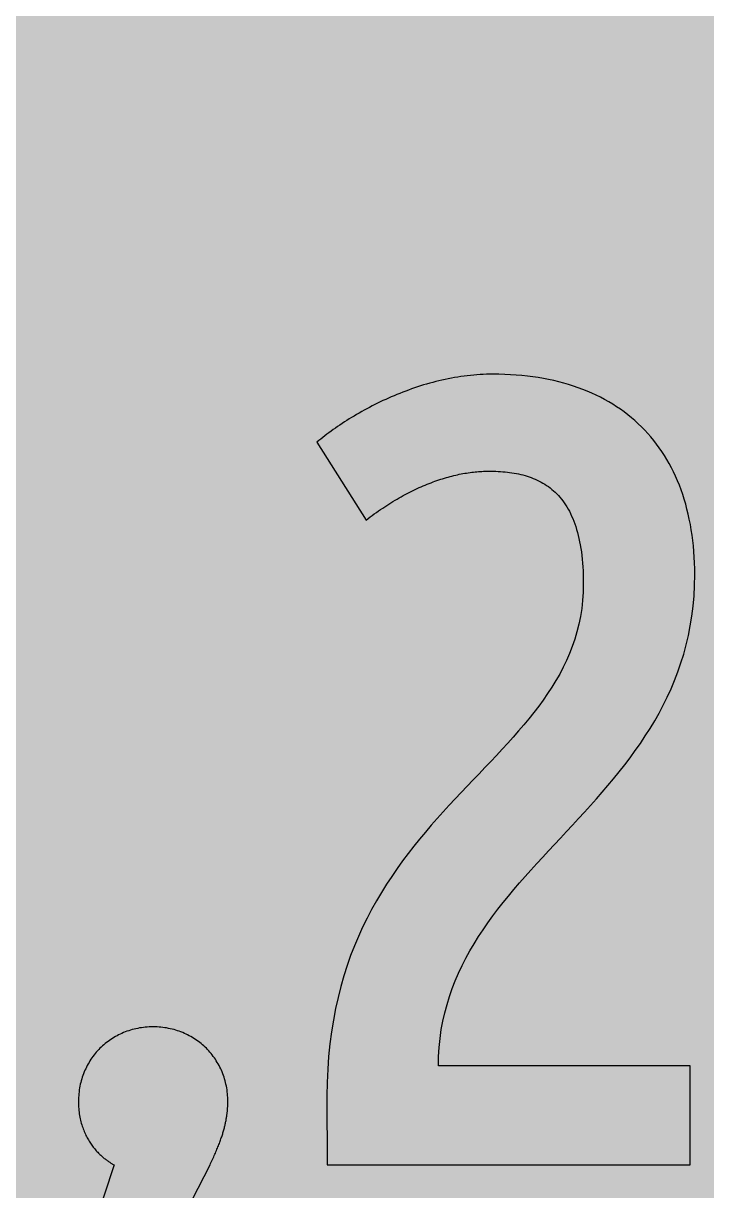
# Model space of a CAD drawing. Header units: millimetres. Extents: x 0 to 183, y 0 to 141.
# Drawn here: x 102.89 to 128.84, y 23.07 to 67.43 of the extents above; entities that cross this region are included whole.
import ezdxf

# ---------------------------------------------------------------- set-up
doc = ezdxf.new("R2010")
doc.units = ezdxf.units.MM

msp = doc.modelspace()

# ---------------------------------------------------------------- hatches: boundary and pattern name
for color, points in [(254, [(14.1633, 0.0536), (13.9878, 0.0533), (13.8125, 0.0559), (13.6373, 0.061), (13.462, 0.0686), (13.2893, 0.0787), (13.114, 0.0914), (12.9413, 0.1041), (12.7686, 0.1219), (12.5959, 0.1397), (12.4231, 0.16), (12.2504, 0.1829), (12.0777, 0.2057), (11.9075, 0.2337), (11.7373, 0.2616), (11.5672, 0.2921), (11.397, 0.3251), (11.2268, 0.3607), (11.0592, 0.3988), (10.8915, 0.4369), (10.7239, 0.4775), (10.5562, 0.5207), (10.3886, 0.5664), (10.2235, 0.6121), (10.0584, 0.6629), (9.8933, 0.7137), (9.7307, 0.7671), (9.5682, 0.8204), (9.4056, 0.8788), (9.2431, 0.9373), (9.083, 0.9982), (8.923, 1.0617), (8.763, 1.1252), (8.6055, 1.1938), (8.4455, 1.2624), (8.2906, 1.331), (8.1331, 1.4046), (7.9781, 1.4783), (7.8232, 1.5545), (7.6708, 1.6332), (7.5184, 1.7145), (7.366, 1.7958), (7.2161, 1.8796), (7.0663, 1.966), (6.919, 2.0523), (6.7716, 2.1438), (6.6243, 2.2352), (6.4795, 2.3266), (6.3348, 2.4232), (6.19, 2.5197), (6.0477, 2.6187), (5.908, 2.7178), (5.7683, 2.8194), (5.6286, 2.9235), (5.4915, 3.0302), (5.3543, 3.1369), (5.2197, 3.2461), (5.0851, 3.3579), (4.953, 3.4722), (4.8209, 3.5865), (4.6914, 3.7033), (4.5644, 3.8202), (4.4348, 3.9395), (4.3104, 4.0615), (4.1859, 4.1859), (4.0615, 4.3104), (3.9395, 4.4348), (3.8202, 4.5618), (3.7033, 4.6914), (3.5865, 4.8209), (3.4722, 4.953), (3.3579, 5.0851), (3.2487, 5.2197), (3.1369, 5.3543), (3.0302, 5.4915), (2.9235, 5.6286), (2.8194, 5.7683), (2.7178, 5.908), (2.6187, 6.0477), (2.5197, 6.19), (2.4232, 6.3348), (2.3266, 6.477), (2.2352, 6.6243), (2.1438, 6.7691), (2.0523, 6.919), (1.966, 7.0663), (1.8796, 7.2161), (1.7958, 7.366), (1.7145, 7.5184), (1.6332, 7.6708), (1.5545, 7.8232), (1.4783, 7.9781), (1.4046, 8.1331), (1.331, 8.2906), (1.2598, 8.4455), (1.1913, 8.603), (1.1252, 8.763), (1.0592, 8.923), (0.9982, 9.083), (0.9373, 9.2431), (0.8763, 9.4056), (0.8204, 9.5682), (0.7645, 9.7307), (0.7112, 9.8933), (0.6604, 10.0584), (0.6121, 10.2235), (0.5639, 10.3911), (0.5207, 10.5562), (0.4775, 10.7239), (0.4343, 10.8915), (0.3962, 11.0592), (0.3607, 11.2268), (0.3251, 11.397), (0.2921, 11.5672), (0.2616, 11.7373), (0.2311, 11.9075), (0.2057, 12.0802), (0.1803, 12.2504), (0.1575, 12.4231), (0.1372, 12.5959), (0.1194, 12.7686), (0.1041, 12.9413), (0.0889, 13.1166), (0.0787, 13.2893), (0.0686, 13.4645), (0.061, 13.6373), (0.0559, 13.8125), (0.0508, 13.9878), (0.0508, 14.163), (0.0522, 127.0536), (0.0508, 127.2286), (0.0559, 127.4039), (0.061, 127.5766), (0.0686, 127.7518), (0.0787, 127.9271), (0.0889, 128.0998), (0.1041, 128.2725), (0.1194, 128.4478), (0.1372, 128.6205), (0.1575, 128.7907), (0.1803, 128.9634), (0.2057, 129.1361), (0.2311, 129.3063), (0.2616, 129.4765), (0.2921, 129.6467), (0.3251, 129.8169), (0.3607, 129.987), (0.3962, 130.1547), (0.4343, 130.3249), (0.4775, 130.49), (0.5207, 130.6576), (0.5639, 130.8252), (0.6121, 130.9903), (0.6604, 131.1554), (0.7112, 131.3205), (0.7645, 131.4831), (0.8204, 131.6482), (0.8763, 131.8082), (0.9373, 131.9708), (0.9982, 132.1308), (1.0592, 132.2934), (1.1252, 132.4508), (1.1913, 132.6109), (1.2598, 132.7683), (1.331, 132.9258), (1.4046, 133.0808), (1.4783, 133.2357), (1.5545, 133.3906), (1.6332, 133.543), (1.7145, 133.6954), (1.7958, 133.8478), (1.8796, 133.9977), (1.966, 134.1476), (2.0523, 134.2974), (2.1438, 134.4447), (2.2352, 134.5895), (2.3266, 134.7368), (2.4232, 134.8791), (2.5197, 135.0239), (2.6187, 135.1661), (2.7178, 135.3058), (2.8194, 135.4455), (2.9235, 135.5852), (3.0302, 135.7224), (3.1369, 135.8595), (3.2487, 135.9941), (3.3579, 136.1288), (3.4722, 136.2608), (3.5865, 136.3929), (3.7033, 136.5225), (3.8202, 136.652), (3.9395, 136.779), (4.0615, 136.9035), (4.1859, 137.0305), (4.3104, 137.1524), (4.4348, 137.2743), (4.5644, 137.3937), (4.6914, 137.5131), (4.8209, 137.6274), (4.953, 137.7442), (5.0851, 137.856), (5.2197, 137.9677), (5.3543, 138.0769), (5.4915, 138.1836), (5.6286, 138.2903), (5.7683, 138.3944), (5.908, 138.496), (6.0477, 138.5976), (6.19, 138.6942), (6.3348, 138.7932), (6.4795, 138.8872), (6.6243, 138.9812), (6.7716, 139.0726), (6.919, 139.1615), (7.0663, 139.2479), (7.2161, 139.3342), (7.366, 139.4181), (7.5184, 139.5019), (7.6708, 139.5806), (7.8232, 139.6594), (7.9781, 139.7356), (8.1331, 139.8092), (8.2906, 139.8829), (8.4455, 139.954), (8.6055, 140.0226), (8.763, 140.0886), (8.923, 140.1547), (9.083, 140.2182), (9.2431, 140.2791), (9.4056, 140.3375), (9.5682, 140.3934), (9.7307, 140.4493), (9.8933, 140.5026), (10.0584, 140.5534), (10.2235, 140.6017), (10.3886, 140.65), (10.5562, 140.6957), (10.7239, 140.7389), (10.8915, 140.7795), (11.0592, 140.8176), (11.2268, 140.8557), (11.397, 140.8887), (11.5672, 140.9217), (11.7373, 140.9522), (11.9075, 140.9827), (12.0777, 141.0081), (12.2504, 141.0335), (12.4231, 141.0564), (12.5959, 141.0767), (12.7686, 141.0945), (12.9413, 141.1097), (13.114, 141.1249), (13.2893, 141.1376), (13.462, 141.1453), (13.6373, 141.1529), (13.8125, 141.158), (13.9878, 141.163), (14.163, 141.163), (169.3855, 141.1647), (169.5602, 141.163), (169.7355, 141.158), (169.9108, 141.1529), (170.0835, 141.1453), (170.2587, 141.1376), (170.4315, 141.1249), (170.6067, 141.1097), (170.7794, 141.0945), (170.9522, 141.0767), (171.1249, 141.0564), (171.2976, 141.0335), (171.4678, 141.0081), (171.6405, 140.9827), (171.8107, 140.9522), (171.9809, 140.9217), (172.151, 140.8887), (172.3187, 140.8557), (172.4889, 140.8176), (172.6565, 140.7795), (172.8241, 140.7389), (172.9918, 140.6957), (173.1569, 140.65), (173.3245, 140.6017), (173.4896, 140.5534), (173.6522, 140.5026), (173.8173, 140.4493), (173.9798, 140.3934), (174.1424, 140.3375), (174.305, 140.2791), (174.465, 140.2182), (174.625, 140.1547), (174.785, 140.0886), (174.9425, 140.0226), (175.1025, 139.954), (175.2575, 139.8829), (175.4149, 139.8092), (175.5699, 139.7356), (175.7248, 139.6594), (175.8772, 139.5806), (176.0296, 139.5019), (176.182, 139.4181), (176.3319, 139.3342), (176.4817, 139.2479), (176.6291, 139.1615), (176.7764, 139.0726), (176.9237, 138.9812), (177.0685, 138.8872), (177.2133, 138.7932), (177.358, 138.6942), (177.5003, 138.5976), (177.64, 138.496), (177.7797, 138.3944), (177.9194, 138.2903), (178.0565, 138.1836), (178.1937, 138.0769), (178.3283, 137.9677), (178.4629, 137.856), (178.595, 137.7442), (178.7271, 137.6274), (178.8566, 137.5131), (178.9836, 137.3937), (179.1132, 137.2743), (179.2376, 137.1524), (179.3621, 137.0305), (179.4866, 136.9035), (179.6085, 136.779), (179.7279, 136.652), (179.8447, 136.5225), (179.9615, 136.3929), (180.0758, 136.2608), (180.1901, 136.1288), (180.2994, 135.9941), (180.4111, 135.8595), (180.5178, 135.7224), (180.6245, 135.5852), (180.7261, 135.4455), (180.8302, 135.3058), (180.9293, 135.1661), (181.0283, 135.0239), (181.1249, 134.8791), (181.2214, 134.7368), (181.3128, 134.5895), (181.4043, 134.4447), (181.4957, 134.2974), (181.5821, 134.1476), (181.6684, 133.9977), (181.7522, 133.8478), (181.8335, 133.6954), (181.9148, 133.543), (181.991, 133.3906), (182.0697, 133.2357), (182.1434, 133.0808), (182.2145, 132.9258), (182.2856, 132.7683), (182.3542, 132.6109), (182.4228, 132.4508), (182.4863, 132.2934), (182.5498, 132.1308), (182.6108, 131.9708), (182.6692, 131.8082), (182.7276, 131.6482), (182.7809, 131.4831), (182.8343, 131.3205), (182.8851, 131.1554), (182.9359, 130.9903), (182.9816, 130.8252), (183.0273, 130.6576), (183.0705, 130.49), (183.1111, 130.3249), (183.1492, 130.1547), (183.1873, 129.987), (183.2229, 129.8169), (183.2559, 129.6467), (183.2864, 129.4765), (183.3143, 129.3063), (183.3397, 129.1361), (183.3651, 128.9634), (183.388, 128.7907), (183.4083, 128.6205), (183.4261, 128.4478), (183.4413, 128.2725), (183.4566, 128.0998), (183.4693, 127.9271), (183.4769, 127.7518), (183.4845, 127.5766), (183.4921, 127.4039), (183.4947, 127.2286), (183.4947, 127.0533), (183.4967, 14.1647), (183.4947, 13.9878), (183.4921, 13.8125), (183.4845, 13.6373), (183.4769, 13.4645), (183.4693, 13.2893), (183.4566, 13.1166), (183.4413, 12.9413), (183.4261, 12.7686), (183.4083, 12.5959), (183.388, 12.4231), (183.3651, 12.2504), (183.3397, 12.0802), (183.3143, 11.9075), (183.2864, 11.7373), (183.2559, 11.5672), (183.2229, 11.397), (183.1873, 11.2268), (183.1492, 11.0592), (183.1111, 10.8915), (183.0705, 10.7239), (183.0273, 10.5562), (182.9816, 10.3911), (182.9359, 10.2235), (182.8851, 10.0584), (182.8343, 9.8933), (182.7809, 9.7307), (182.7276, 9.5682), (182.6692, 9.4056), (182.6108, 9.2431), (182.5498, 9.083), (182.4863, 8.923), (182.4228, 8.763), (182.3542, 8.603), (182.2856, 8.4455), (182.2145, 8.2906), (182.1434, 8.1331), (182.0697, 7.9781), (181.991, 7.8232), (181.9148, 7.6708), (181.8335, 7.5184), (181.7522, 7.366), (181.6684, 7.2161), (181.5821, 7.0663), (181.4957, 6.919), (181.4043, 6.7691), (181.3128, 6.6243), (181.2214, 6.477), (181.1249, 6.3348), (181.0283, 6.19), (180.9293, 6.0477), (180.8302, 5.908), (180.7261, 5.7683), (180.6245, 5.6286), (180.5178, 5.4915), (180.4111, 5.3543), (180.2994, 5.2197), (180.1901, 5.0851), (180.0758, 4.953), (179.9615, 4.8209), (179.8447, 4.6914), (179.7279, 4.5618), (179.6085, 4.4348), (179.4866, 4.3104), (179.3621, 4.1859), (179.2376, 4.0615), (179.1132, 3.9395), (178.9836, 3.8202), (178.8566, 3.7033), (178.7271, 3.5865), (178.595, 3.4722), (178.4629, 3.3579), (178.3283, 3.2461), (178.1937, 3.1369), (178.0565, 3.0302), (177.9194, 2.9235), (177.7797, 2.8194), (177.64, 2.7178), (177.5003, 2.6187), (177.358, 2.5197), (177.2133, 2.4232), (177.0685, 2.3266), (176.9237, 2.2352), (176.7764, 2.1438), (176.6291, 2.0523), (176.4817, 1.966), (176.3319, 1.8796), (176.182, 1.7958), (176.0296, 1.7145), (175.8772, 1.6332), (175.7248, 1.5545), (175.5699, 1.4783), (175.4149, 1.4046), (175.2575, 1.331), (175.1025, 1.2624), (174.9425, 1.1938), (174.785, 1.1252), (174.625, 1.0617), (174.465, 0.9982), (174.305, 0.9373), (174.1424, 0.8788), (173.9798, 0.8204), (173.8173, 0.7671), (173.6522, 0.7137), (173.4896, 0.6629), (173.3245, 0.6121), (173.1569, 0.5664), (172.9918, 0.5207), (172.8241, 0.4775), (172.6565, 0.4369), (172.4889, 0.3988), (172.3187, 0.3607), (172.151, 0.3251), (171.9809, 0.2921), (171.8107, 0.2616), (171.6405, 0.2337), (171.4678, 0.2057), (171.2976, 0.1829), (171.1249, 0.16), (170.9522, 0.1397), (170.7794, 0.1219), (170.6067, 0.1041), (170.4315, 0.0914), (170.2587, 0.0787), (170.0835, 0.0686), (169.9108, 0.061), (169.7355, 0.0559), (169.5602, 0.0533), (169.385, 0.0533)]), (59, [(120.5618, 50.4151), (120.6525, 50.4139), (120.7414, 50.4114), (120.8329, 50.4088), (120.9218, 50.4038), (121.0107, 50.3987), (121.0996, 50.3936), (121.1859, 50.386), (121.2748, 50.3758), (121.3612, 50.3657), (121.4476, 50.353), (121.5314, 50.3403), (121.6152, 50.325), (121.699, 50.3072), (121.7828, 50.2895), (121.8641, 50.2691), (121.9454, 50.2463), (122.0241, 50.2209), (122.1029, 50.1955), (122.1816, 50.1675), (122.2578, 50.1396), (122.334, 50.1066), (122.4077, 50.0736), (122.4813, 50.038), (122.555, 49.9999), (122.6261, 49.9593), (122.6972, 49.9161), (122.7658, 49.8704), (122.8319, 49.8246), (122.8979, 49.7738), (122.9639, 49.7205), (123.0274, 49.6672), (123.0909, 49.6087), (123.1494, 49.5503), (123.2103, 49.4868), (123.2687, 49.4233), (123.3246, 49.3547), (123.378, 49.2836), (123.4313, 49.21), (123.4846, 49.1338), (123.5329, 49.055), (123.5812, 48.9712), (123.6294, 48.8874), (123.6726, 48.7985), (123.7158, 48.707), (123.7564, 48.6105), (123.7971, 48.514), (123.8352, 48.4124), (123.8707, 48.3083), (123.9037, 48.199), (123.9368, 48.0873), (123.9647, 47.973), (123.9926, 47.8536), (124.018, 47.7317), (124.0434, 47.6072), (124.0638, 47.4777), (124.0841, 47.3431), (124.1019, 47.2059), (124.1171, 47.0662), (124.1298, 46.9214), (124.14, 46.7741), (124.1476, 46.6217), (124.1527, 46.4642), (124.1577, 46.3042), (124.1577, 46.1391), (124.1527, 45.8165), (124.1298, 45.5016), (124.0968, 45.1917), (124.0485, 44.892), (123.9901, 44.5973), (123.919, 44.3103), (123.8352, 44.0284), (123.7412, 43.754), (123.6345, 43.4823), (123.5202, 43.2181), (123.3957, 42.959), (123.2611, 42.7025), (123.1163, 42.451), (122.9639, 42.2021), (122.8039, 41.9583), (122.6363, 41.7144), (122.4636, 41.4757), (122.2807, 41.2394), (122.0927, 41.0032), (121.8997, 40.7695), (121.7016, 40.5384), (121.4984, 40.3047), (121.2901, 40.0736), (121.0793, 39.8424), (120.8634, 39.6113), (120.6449, 39.3802), (120.4214, 39.149), (120.1979, 38.9128), (119.9744, 38.6791), (119.7458, 38.4404), (119.5197, 38.2016), (119.2911, 37.9578), (119.0625, 37.7114), (118.8339, 37.4625), (118.6078, 37.211), (118.3818, 36.9545), (118.1583, 36.6928), (117.9373, 36.4261), (117.7188, 36.1544), (117.5029, 35.8775), (117.2921, 35.5956), (117.0838, 35.306), (116.8806, 35.0114), (116.68, 34.7091), (116.4869, 34.3992), (116.299, 34.0817), (116.1186, 33.7566), (115.9434, 33.4239), (115.7757, 33.081), (115.6157, 32.7304), (115.4659, 32.3698), (115.3211, 31.9989), (115.1865, 31.6179), (115.062, 31.2268), (114.9452, 30.8254), (114.841, 30.4114), (114.747, 29.9872), (114.6632, 29.5504), (114.5921, 29.1033), (114.5311, 28.641), (114.4854, 28.1686), (114.4499, 27.6809), (114.4295, 27.1805), (114.4219, 26.6649), (114.4242, 24.0425), (128.2238, 24.0425), (128.2238, 27.8098), (118.6575, 27.8098), (118.6637, 28.1635), (118.684, 28.5115), (118.7196, 28.8519), (118.7653, 29.1846), (118.8263, 29.5097), (118.8974, 29.8298), (118.9812, 30.1422), (119.0752, 30.4495), (119.1793, 30.7518), (119.2962, 31.0464), (119.4206, 31.336), (119.5553, 31.623), (119.6975, 31.9024), (119.8499, 32.1793), (120.0099, 32.451), (120.1776, 32.7203), (120.3528, 32.9844), (120.5332, 33.2461), (120.7211, 33.5051), (120.9142, 33.7591), (121.1123, 34.0131), (121.3155, 34.2646), (121.5238, 34.5135), (121.7371, 34.7599), (121.953, 35.0063), (122.1715, 35.2527), (122.3924, 35.4965), (122.616, 35.7403), (122.842, 35.9842), (123.0681, 36.2255), (123.2967, 36.4693), (123.5253, 36.7132), (123.7513, 36.9595), (123.9799, 37.2059), (124.206, 37.4523), (124.4321, 37.7012), (124.6556, 37.9527), (124.8766, 38.2067), (125.095, 38.4632), (125.3109, 38.7223), (125.5243, 38.9839), (125.7325, 39.2481), (125.9357, 39.5173), (126.1339, 39.7891), (126.3269, 40.066), (126.5149, 40.3479), (126.6952, 40.6324), (126.8705, 40.9219), (127.0381, 41.2191), (127.1981, 41.5214), (127.3505, 41.8287), (127.4928, 42.1411), (127.6274, 42.4612), (127.7518, 42.7863), (127.8687, 43.1216), (127.9728, 43.4619), (128.0668, 43.8099), (128.1506, 44.1655), (128.2217, 44.5287), (128.2827, 44.8996), (128.3284, 45.2806), (128.364, 45.6692), (128.3843, 46.068), (128.3919, 46.4769), (128.3894, 46.7004), (128.3843, 46.924), (128.3741, 47.1424), (128.3589, 47.3583), (128.3411, 47.5691), (128.3183, 47.7799), (128.2903, 47.9857), (128.2598, 48.1889), (128.2268, 48.3895), (128.1862, 48.5877), (128.1455, 48.7807), (128.0973, 48.9712), (128.049, 49.1592), (127.9931, 49.3446), (127.9347, 49.5249), (127.8738, 49.7027), (127.8077, 49.878), (127.7366, 50.0507), (127.6629, 50.2183), (127.5867, 50.3834), (127.5055, 50.5435), (127.4216, 50.7035), (127.3327, 50.8584), (127.2413, 51.0083), (127.1448, 51.1581), (127.0432, 51.3004), (126.9416, 51.4426), (126.8349, 51.5798), (126.7231, 51.7144), (126.6088, 51.8465), (126.492, 51.9735), (126.3701, 52.0979), (126.2456, 52.2173), (126.1186, 52.3342), (125.9865, 52.4459), (125.8494, 52.5577), (125.7122, 52.6618), (125.57, 52.766), (125.4252, 52.8625), (125.2753, 52.959), (125.1229, 53.0504), (124.968, 53.1368), (124.808, 53.2206), (124.6454, 53.3019), (124.4803, 53.3781), (124.3101, 53.4518), (124.1374, 53.5203), (123.9622, 53.5864), (123.7844, 53.6473), (123.6015, 53.7032), (123.4161, 53.7591), (123.2281, 53.8074), (123.0376, 53.8531), (122.842, 53.8963), (122.6464, 53.9344), (122.4458, 53.9674), (122.24, 53.9979), (122.0343, 54.0233), (121.8235, 54.0461), (121.6101, 54.0639), (121.3942, 54.0791), (121.1758, 54.0893), (120.9548, 54.0944), (120.7287, 54.0969), (120.6068, 54.0969), (120.4849, 54.0944), (120.3604, 54.0893), (120.2385, 54.0817), (120.1166, 54.0741), (119.9947, 54.0639), (119.8728, 54.0512), (119.7508, 54.0385), (119.6289, 54.0233), (119.5095, 54.0055), (119.3876, 53.9877), (119.2682, 53.9674), (119.1489, 53.9471), (119.0295, 53.9242), (118.9101, 53.8988), (118.7907, 53.8734), (118.6739, 53.8455), (118.557, 53.815), (118.4377, 53.787), (118.3234, 53.754), (118.2065, 53.721), (118.0897, 53.688), (117.9754, 53.6524), (117.8611, 53.6143), (117.7493, 53.5762), (117.635, 53.5381), (117.5233, 53.4975), (117.4115, 53.4568), (117.2997, 53.4137), (117.1905, 53.3705), (117.0813, 53.3273), (116.9721, 53.2816), (116.8654, 53.2359), (116.7587, 53.1901), (116.652, 53.1419), (116.5479, 53.0936), (116.4412, 53.0428), (116.3396, 52.992), (116.2355, 52.9412), (116.1339, 52.8904), (116.0348, 52.8371), (115.9358, 52.7837), (115.8367, 52.7304), (115.7402, 52.6771), (115.6437, 52.6212), (115.5471, 52.5653), (115.4532, 52.5094), (115.3592, 52.4535), (115.2677, 52.3977), (115.1763, 52.3392), (115.0874, 52.2834), (114.9985, 52.2249), (114.9121, 52.1665), (114.8258, 52.1081), (114.742, 52.0497), (114.6581, 51.9913), (114.5769, 51.9303), (114.4956, 51.8719), (114.4168, 51.8135), (114.3381, 51.7525), (114.2619, 51.6941), (114.1882, 51.6331), (114.1146, 51.5747), (114.0409, 51.5137), (115.9055, 48.5521), (115.984, 48.6131), (116.0628, 48.6715), (116.1415, 48.7299), (116.2202, 48.7883), (116.299, 48.8442), (116.3803, 48.9001), (116.459, 48.9534), (116.5377, 49.0068), (116.6165, 49.0601), (116.6927, 49.1109), (116.7714, 49.1617), (116.8502, 49.21), (116.9289, 49.2582), (117.0076, 49.3065), (117.0838, 49.3522), (117.1626, 49.3954), (117.2388, 49.4386), (117.3175, 49.4817), (117.3937, 49.5249), (117.4699, 49.5656), (117.5461, 49.6037), (117.6223, 49.6443), (117.7011, 49.6799), (117.7747, 49.718), (117.8509, 49.7535), (117.9271, 49.7865), (118.0033, 49.8221), (118.077, 49.8551), (118.1532, 49.8856), (118.2268, 49.9161), (118.3005, 49.9466), (118.3767, 49.9745), (118.4504, 50.0024), (118.524, 50.0304), (118.5951, 50.0558), (118.6688, 50.0812), (118.7425, 50.104), (118.8136, 50.1269), (118.8847, 50.1498), (118.9584, 50.1701), (119.0295, 50.1904), (119.1006, 50.2107), (119.1692, 50.2285), (119.2403, 50.2463), (119.3114, 50.2641), (119.38, 50.2793), (119.4486, 50.2945), (119.5172, 50.3072), (119.5857, 50.3199), (119.6543, 50.3326), (119.7204, 50.3428), (119.7889, 50.3555), (119.855, 50.3631), (119.921, 50.3733), (119.9871, 50.3809), (120.0531, 50.3885), (120.1191, 50.3936), (120.1826, 50.3987), (120.2461, 50.4038), (120.3096, 50.4063), (120.3731, 50.4114), (120.4366, 50.4114), (120.4976, 50.4139), (120.5611, 50.4139)]), (59, [(104.9831, 26.4552), (104.9833, 26.383), (104.9858, 26.3144), (104.9884, 26.2458), (104.9934, 26.1772), (104.9985, 26.1112), (105.0061, 26.0477), (105.0138, 25.9842), (105.0239, 25.9207), (105.0341, 25.8597), (105.0468, 25.7988), (105.0595, 25.7404), (105.0747, 25.6845), (105.09, 25.6261), (105.1052, 25.5702), (105.123, 25.5168), (105.1408, 25.4635), (105.1585, 25.4102), (105.1789, 25.3594), (105.1992, 25.3111), (105.2195, 25.2603), (105.2424, 25.2146), (105.2627, 25.1663), (105.2855, 25.1206), (105.3109, 25.0774), (105.3338, 25.0317), (105.3592, 24.9911), (105.3846, 24.9479), (105.41, 24.9072), (105.4354, 24.8691), (105.4633, 24.8285), (105.4887, 24.7929), (105.5167, 24.7548), (105.5446, 24.7193), (105.5726, 24.6837), (105.6005, 24.6507), (105.6284, 24.6177), (105.6564, 24.5847), (105.6843, 24.5542), (105.7123, 24.5237), (105.7402, 24.4958), (105.7681, 24.4678), (105.7986, 24.4399), (105.8266, 24.4119), (105.8545, 24.3865), (105.8824, 24.3611), (105.9104, 24.3383), (105.9383, 24.3154), (105.9637, 24.2926), (105.9917, 24.2722), (106.0171, 24.2494), (106.045, 24.2316), (106.0704, 24.2113), (106.0958, 24.1935), (106.1212, 24.1757), (106.1441, 24.1579), (106.1695, 24.1427), (106.1923, 24.1275), (106.2152, 24.1122), (106.238, 24.0995), (106.2584, 24.0868), (106.2787, 24.0741), (106.299, 24.0614), (106.3193, 24.0513), (106.3371, 24.0411), (104.4332, 18.2848), (107.0158, 18.2848), (109.9785, 24.0425), (110.0023, 24.0944), (110.0277, 24.1478), (110.0506, 24.1986), (110.076, 24.2494), (110.0988, 24.3002), (110.1217, 24.351), (110.142, 24.3992), (110.1649, 24.4475), (110.1852, 24.4958), (110.2055, 24.544), (110.2258, 24.5897), (110.2436, 24.638), (110.2614, 24.6837), (110.2817, 24.7269), (110.297, 24.7726), (110.3147, 24.8158), (110.3325, 24.859), (110.3478, 24.9022), (110.363, 24.9453), (110.3782, 24.9885), (110.3935, 25.0292), (110.4062, 25.0698), (110.4214, 25.1104), (110.4341, 25.1511), (110.4468, 25.1892), (110.4595, 25.2273), (110.4697, 25.2679), (110.4824, 25.306), (110.4925, 25.3416), (110.5027, 25.3797), (110.5129, 25.4178), (110.523, 25.4533), (110.5306, 25.4889), (110.5408, 25.5245), (110.5484, 25.56), (110.556, 25.5956), (110.5637, 25.6286), (110.5713, 25.6642), (110.5789, 25.6972), (110.5865, 25.7302), (110.5916, 25.7632), (110.5967, 25.7962), (110.6043, 25.8293), (110.6094, 25.8623), (110.6145, 25.8928), (110.6195, 25.9258), (110.6221, 25.9563), (110.6272, 25.9867), (110.6297, 26.0172), (110.6348, 26.0477), (110.6373, 26.0782), (110.6399, 26.1087), (110.6424, 26.1391), (110.6449, 26.1671), (110.6475, 26.1976), (110.6475, 26.2255), (110.65, 26.256), (110.6526, 26.2839), (110.6526, 26.3119), (110.6526, 26.3423), (110.6551, 26.3703), (110.6551, 26.3982), (110.6551, 26.4262), (110.6551, 26.4541), (110.6551, 26.5278), (110.6526, 26.604), (110.6475, 26.6776), (110.6399, 26.7513), (110.6322, 26.8224), (110.6246, 26.8961), (110.6119, 26.9672), (110.5992, 27.0383), (110.584, 27.1069), (110.5687, 27.1755), (110.551, 27.244), (110.5306, 27.3126), (110.5103, 27.3787), (110.4875, 27.4447), (110.4646, 27.5107), (110.4392, 27.5768), (110.4113, 27.6403), (110.3833, 27.7012), (110.3528, 27.7647), (110.3224, 27.8232), (110.2893, 27.8841), (110.2538, 27.9425), (110.2182, 28.001), (110.1827, 28.0568), (110.1446, 28.1127), (110.1039, 28.1686), (110.0633, 28.2219), (110.0201, 28.2753), (109.9769, 28.3261), (109.9337, 28.3769), (109.888, 28.4277), (109.8398, 28.4759), (109.7915, 28.5217), (109.7432, 28.5674), (109.6924, 28.6131), (109.6391, 28.6563), (109.5883, 28.6969), (109.535, 28.7376), (109.4791, 28.7782), (109.4232, 28.8163), (109.3648, 28.8544), (109.3089, 28.89), (109.2479, 28.923), (109.1895, 28.956), (109.1286, 28.9865), (109.0676, 29.017), (109.0041, 29.0449), (108.9406, 29.0728), (108.8746, 29.0982), (108.8111, 29.1236), (108.745, 29.144), (108.6764, 29.1668), (108.6104, 29.1846), (108.5418, 29.2024), (108.4707, 29.2202), (108.4021, 29.2329), (108.331, 29.2481), (108.2599, 29.2583), (108.1888, 29.2684), (108.1151, 29.276), (108.0414, 29.2811), (107.9678, 29.2862), (107.8941, 29.2887), (107.8179, 29.2887), (107.7417, 29.2887), (107.6681, 29.2862), (107.5944, 29.2811), (107.5207, 29.276), (107.4471, 29.2684), (107.376, 29.2583), (107.3048, 29.2481), (107.2337, 29.2329), (107.1651, 29.2202), (107.094, 29.2024), (107.0254, 29.1846), (106.9594, 29.1668), (106.8908, 29.144), (106.8248, 29.1236), (106.7613, 29.0982), (106.6952, 29.0728), (106.6317, 29.0449), (106.5708, 29.017), (106.5073, 28.9865), (106.4463, 28.956), (106.3879, 28.923), (106.3295, 28.89), (106.2711, 28.8544), (106.2126, 28.8163), (106.1568, 28.7782), (106.1034, 28.7376), (106.0501, 28.6969), (105.9967, 28.6563), (105.9459, 28.6131), (105.8951, 28.5674), (105.8443, 28.5217), (105.7961, 28.4759), (105.7504, 28.4277), (105.7046, 28.3769), (105.6589, 28.3261), (105.6157, 28.2753), (105.5726, 28.2219), (105.5319, 28.1686), (105.4938, 28.1127), (105.4557, 28.0568), (105.4176, 28.001), (105.3821, 27.9425), (105.349, 27.8841), (105.316, 27.8232), (105.2855, 27.7647), (105.2551, 27.7012), (105.2271, 27.6403), (105.1992, 27.5768), (105.1738, 27.5107), (105.1484, 27.4447), (105.1255, 27.3787), (105.1052, 27.3126), (105.0874, 27.244), (105.0696, 27.1755), (105.0519, 27.1069), (105.0366, 27.0383), (105.0239, 26.9672), (105.0138, 26.8961), (105.0036, 26.8224), (104.996, 26.7513), (104.9909, 26.6776), (104.9858, 26.604), (104.9833, 26.5278), (104.9807, 26.4541)])]:
    msp.add_hatch(color=color).paths.add_polyline_path(points)

# ---------------------------------------------------------------- linework, layer by layer
at = {"color": 59}
for points in [[(120.5618, 50.4151), (120.6525, 50.4139), (120.7414, 50.4114), (120.8329, 50.4088), (120.9218, 50.4038), (121.0107, 50.3987), (121.0996, 50.3936), (121.1859, 50.386), (121.2748, 50.3758), (121.3612, 50.3657), (121.4476, 50.353), (121.5314, 50.3403), (121.6152, 50.325), (121.699, 50.3072), (121.7828, 50.2895), (121.8641, 50.2691), (121.9454, 50.2463), (122.0241, 50.2209), (122.1029, 50.1955), (122.1816, 50.1675), (122.2578, 50.1396), (122.334, 50.1066), (122.4077, 50.0736), (122.4813, 50.038), (122.555, 49.9999), (122.6261, 49.9593), (122.6972, 49.9161), (122.7658, 49.8704), (122.8319, 49.8246), (122.8979, 49.7738), (122.9639, 49.7205), (123.0274, 49.6672), (123.0909, 49.6087), (123.1494, 49.5503), (123.2103, 49.4868), (123.2687, 49.4233), (123.3246, 49.3547), (123.378, 49.2836), (123.4313, 49.21), (123.4846, 49.1338), (123.5329, 49.055), (123.5812, 48.9712), (123.6294, 48.8874), (123.6726, 48.7985), (123.7158, 48.707), (123.7564, 48.6105), (123.7971, 48.514), (123.8352, 48.4124), (123.8707, 48.3083), (123.9037, 48.199), (123.9368, 48.0873), (123.9647, 47.973), (123.9926, 47.8536), (124.018, 47.7317), (124.0434, 47.6072), (124.0638, 47.4777), (124.0841, 47.3431), (124.1019, 47.2059), (124.1171, 47.0662), (124.1298, 46.9214), (124.14, 46.7741), (124.1476, 46.6217), (124.1527, 46.4642), (124.1577, 46.3042), (124.1577, 46.1391), (124.1527, 45.8165), (124.1298, 45.5016), (124.0968, 45.1917), (124.0485, 44.892), (123.9901, 44.5973), (123.919, 44.3103), (123.8352, 44.0284), (123.7412, 43.754), (123.6345, 43.4823), (123.5202, 43.2181), (123.3957, 42.959), (123.2611, 42.7025), (123.1163, 42.451), (122.9639, 42.2021), (122.8039, 41.9583), (122.6363, 41.7144), (122.4636, 41.4757), (122.2807, 41.2394), (122.0927, 41.0032), (121.8997, 40.7695), (121.7016, 40.5384), (121.4984, 40.3047), (121.2901, 40.0736), (121.0793, 39.8424), (120.8634, 39.6113), (120.6449, 39.3802), (120.4214, 39.149), (120.1979, 38.9128), (119.9744, 38.6791), (119.7458, 38.4404), (119.5197, 38.2016), (119.2911, 37.9578), (119.0625, 37.7114), (118.8339, 37.4625), (118.6078, 37.211), (118.3818, 36.9545), (118.1583, 36.6928), (117.9373, 36.4261), (117.7188, 36.1544), (117.5029, 35.8775), (117.2921, 35.5956), (117.0838, 35.306), (116.8806, 35.0114), (116.68, 34.7091), (116.4869, 34.3992), (116.299, 34.0817), (116.1186, 33.7566), (115.9434, 33.4239), (115.7757, 33.081), (115.6157, 32.7304), (115.4659, 32.3698), (115.3211, 31.9989), (115.1865, 31.6179), (115.062, 31.2268), (114.9452, 30.8254), (114.841, 30.4114), (114.747, 29.9872), (114.6632, 29.5504), (114.5921, 29.1033), (114.5311, 28.641), (114.4854, 28.1686), (114.4499, 27.6809), (114.4295, 27.1805), (114.4219, 26.6649), (114.4242, 24.0425), (128.2238, 24.0425), (128.2238, 27.8098), (118.6575, 27.8098), (118.6637, 28.1635), (118.684, 28.5115), (118.7196, 28.8519), (118.7653, 29.1846), (118.8263, 29.5097), (118.8974, 29.8298), (118.9812, 30.1422), (119.0752, 30.4495), (119.1793, 30.7518), (119.2962, 31.0464), (119.4206, 31.336), (119.5553, 31.623), (119.6975, 31.9024), (119.8499, 32.1793), (120.0099, 32.451), (120.1776, 32.7203), (120.3528, 32.9844), (120.5332, 33.2461), (120.7211, 33.5051), (120.9142, 33.7591), (121.1123, 34.0131), (121.3155, 34.2646), (121.5238, 34.5135), (121.7371, 34.7599), (121.953, 35.0063), (122.1715, 35.2527), (122.3924, 35.4965), (122.616, 35.7403), (122.842, 35.9842), (123.0681, 36.2255), (123.2967, 36.4693), (123.5253, 36.7132), (123.7513, 36.9595), (123.9799, 37.2059), (124.206, 37.4523), (124.4321, 37.7012), (124.6556, 37.9527), (124.8766, 38.2067), (125.095, 38.4632), (125.3109, 38.7223), (125.5243, 38.9839), (125.7325, 39.2481), (125.9357, 39.5173), (126.1339, 39.7891), (126.3269, 40.066), (126.5149, 40.3479), (126.6952, 40.6324), (126.8705, 40.9219), (127.0381, 41.2191), (127.1981, 41.5214), (127.3505, 41.8287), (127.4928, 42.1411), (127.6274, 42.4612), (127.7518, 42.7863), (127.8687, 43.1216), (127.9728, 43.4619), (128.0668, 43.8099), (128.1506, 44.1655), (128.2217, 44.5287), (128.2827, 44.8996), (128.3284, 45.2806), (128.364, 45.6692), (128.3843, 46.068), (128.3919, 46.4769), (128.3894, 46.7004), (128.3843, 46.924), (128.3741, 47.1424), (128.3589, 47.3583), (128.3411, 47.5691), (128.3183, 47.7799), (128.2903, 47.9857), (128.2598, 48.1889), (128.2268, 48.3895), (128.1862, 48.5877), (128.1455, 48.7807), (128.0973, 48.9712), (128.049, 49.1592), (127.9931, 49.3446), (127.9347, 49.5249), (127.8738, 49.7027), (127.8077, 49.878), (127.7366, 50.0507), (127.6629, 50.2183), (127.5867, 50.3834), (127.5055, 50.5435), (127.4216, 50.7035), (127.3327, 50.8584), (127.2413, 51.0083), (127.1448, 51.1581), (127.0432, 51.3004), (126.9416, 51.4426), (126.8349, 51.5798), (126.7231, 51.7144), (126.6088, 51.8465), (126.492, 51.9735), (126.3701, 52.0979), (126.2456, 52.2173), (126.1186, 52.3342), (125.9865, 52.4459), (125.8494, 52.5577), (125.7122, 52.6618), (125.57, 52.766), (125.4252, 52.8625), (125.2753, 52.959), (125.1229, 53.0504), (124.968, 53.1368), (124.808, 53.2206), (124.6454, 53.3019), (124.4803, 53.3781), (124.3101, 53.4518), (124.1374, 53.5203), (123.9622, 53.5864), (123.7844, 53.6473), (123.6015, 53.7032), (123.4161, 53.7591), (123.2281, 53.8074), (123.0376, 53.8531), (122.842, 53.8963), (122.6464, 53.9344), (122.4458, 53.9674), (122.24, 53.9979), (122.0343, 54.0233), (121.8235, 54.0461), (121.6101, 54.0639), (121.3942, 54.0791), (121.1758, 54.0893), (120.9548, 54.0944), (120.7287, 54.0969), (120.6068, 54.0969), (120.4849, 54.0944), (120.3604, 54.0893), (120.2385, 54.0817), (120.1166, 54.0741), (119.9947, 54.0639), (119.8728, 54.0512), (119.7508, 54.0385), (119.6289, 54.0233), (119.5095, 54.0055), (119.3876, 53.9877), (119.2682, 53.9674), (119.1489, 53.9471), (119.0295, 53.9242), (118.9101, 53.8988), (118.7907, 53.8734), (118.6739, 53.8455), (118.557, 53.815), (118.4377, 53.787), (118.3234, 53.754), (118.2065, 53.721), (118.0897, 53.688), (117.9754, 53.6524), (117.8611, 53.6143), (117.7493, 53.5762), (117.635, 53.5381), (117.5233, 53.4975), (117.4115, 53.4568), (117.2997, 53.4137), (117.1905, 53.3705), (117.0813, 53.3273), (116.9721, 53.2816), (116.8654, 53.2359), (116.7587, 53.1901), (116.652, 53.1419), (116.5479, 53.0936), (116.4412, 53.0428), (116.3396, 52.992), (116.2355, 52.9412), (116.1339, 52.8904), (116.0348, 52.8371), (115.9358, 52.7837), (115.8367, 52.7304), (115.7402, 52.6771), (115.6437, 52.6212), (115.5471, 52.5653), (115.4532, 52.5094), (115.3592, 52.4535), (115.2677, 52.3977), (115.1763, 52.3392), (115.0874, 52.2834), (114.9985, 52.2249), (114.9121, 52.1665), (114.8258, 52.1081), (114.742, 52.0497), (114.6581, 51.9913), (114.5769, 51.9303), (114.4956, 51.8719), (114.4168, 51.8135), (114.3381, 51.7525), (114.2619, 51.6941), (114.1882, 51.6331), (114.1146, 51.5747), (114.0409, 51.5137), (115.9055, 48.5521), (115.984, 48.6131), (116.0628, 48.6715), (116.1415, 48.7299), (116.2202, 48.7883), (116.299, 48.8442), (116.3803, 48.9001), (116.459, 48.9534), (116.5377, 49.0068), (116.6165, 49.0601), (116.6927, 49.1109), (116.7714, 49.1617), (116.8502, 49.21), (116.9289, 49.2582), (117.0076, 49.3065), (117.0838, 49.3522), (117.1626, 49.3954), (117.2388, 49.4386), (117.3175, 49.4817), (117.3937, 49.5249), (117.4699, 49.5656), (117.5461, 49.6037), (117.6223, 49.6443), (117.7011, 49.6799), (117.7747, 49.718), (117.8509, 49.7535), (117.9271, 49.7865), (118.0033, 49.8221), (118.077, 49.8551), (118.1532, 49.8856), (118.2268, 49.9161), (118.3005, 49.9466), (118.3767, 49.9745), (118.4504, 50.0024), (118.524, 50.0304), (118.5951, 50.0558), (118.6688, 50.0812), (118.7425, 50.104), (118.8136, 50.1269), (118.8847, 50.1498), (118.9584, 50.1701), (119.0295, 50.1904), (119.1006, 50.2107), (119.1692, 50.2285), (119.2403, 50.2463), (119.3114, 50.2641), (119.38, 50.2793), (119.4486, 50.2945), (119.5172, 50.3072), (119.5857, 50.3199), (119.6543, 50.3326), (119.7204, 50.3428), (119.7889, 50.3555), (119.855, 50.3631), (119.921, 50.3733), (119.9871, 50.3809), (120.0531, 50.3885), (120.1191, 50.3936), (120.1826, 50.3987), (120.2461, 50.4038), (120.3096, 50.4063), (120.3731, 50.4114), (120.4366, 50.4114), (120.4976, 50.4139), (120.5611, 50.4139), (120.5618, 50.4151)], [(107.0158, 18.2848), (109.9785, 24.0425), (110.0023, 24.0944), (110.0277, 24.1478), (110.0506, 24.1986), (110.076, 24.2494), (110.0988, 24.3002), (110.1217, 24.351), (110.142, 24.3992), (110.1649, 24.4475), (110.1852, 24.4958), (110.2055, 24.544), (110.2258, 24.5897), (110.2436, 24.638), (110.2614, 24.6837), (110.2817, 24.7269), (110.297, 24.7726), (110.3147, 24.8158), (110.3325, 24.859), (110.3478, 24.9022), (110.363, 24.9453), (110.3782, 24.9885), (110.3935, 25.0292), (110.4062, 25.0698), (110.4214, 25.1104), (110.4341, 25.1511), (110.4468, 25.1892), (110.4595, 25.2273), (110.4697, 25.2679), (110.4824, 25.306), (110.4925, 25.3416), (110.5027, 25.3797), (110.5129, 25.4178), (110.523, 25.4533), (110.5306, 25.4889), (110.5408, 25.5245), (110.5484, 25.56), (110.556, 25.5956), (110.5637, 25.6286), (110.5713, 25.6642), (110.5789, 25.6972), (110.5865, 25.7302), (110.5916, 25.7632), (110.5967, 25.7962), (110.6043, 25.8293), (110.6094, 25.8623), (110.6145, 25.8928), (110.6195, 25.9258), (110.6221, 25.9563), (110.6272, 25.9867), (110.6297, 26.0172), (110.6348, 26.0477), (110.6373, 26.0782), (110.6399, 26.1087), (110.6424, 26.1391), (110.6449, 26.1671), (110.6475, 26.1976), (110.6475, 26.2255), (110.65, 26.256), (110.6526, 26.2839), (110.6526, 26.3119), (110.6526, 26.3423), (110.6551, 26.3703), (110.6551, 26.3982), (110.6551, 26.4262), (110.6551, 26.4541), (110.6551, 26.5278), (110.6526, 26.604), (110.6475, 26.6776), (110.6399, 26.7513), (110.6322, 26.8224), (110.6246, 26.8961), (110.6119, 26.9672), (110.5992, 27.0383), (110.584, 27.1069), (110.5687, 27.1755), (110.551, 27.244), (110.5306, 27.3126), (110.5103, 27.3787), (110.4875, 27.4447), (110.4646, 27.5107), (110.4392, 27.5768), (110.4113, 27.6403), (110.3833, 27.7012), (110.3528, 27.7647), (110.3224, 27.8232), (110.2893, 27.8841), (110.2538, 27.9425), (110.2182, 28.001), (110.1827, 28.0568), (110.1446, 28.1127), (110.1039, 28.1686), (110.0633, 28.2219), (110.0201, 28.2753), (109.9769, 28.3261), (109.9337, 28.3769), (109.888, 28.4277), (109.8398, 28.4759), (109.7915, 28.5217), (109.7432, 28.5674), (109.6924, 28.6131), (109.6391, 28.6563), (109.5883, 28.6969), (109.535, 28.7376), (109.4791, 28.7782), (109.4232, 28.8163), (109.3648, 28.8544), (109.3089, 28.89), (109.2479, 28.923), (109.1895, 28.956), (109.1286, 28.9865), (109.0676, 29.017), (109.0041, 29.0449), (108.9406, 29.0728), (108.8746, 29.0982), (108.8111, 29.1236), (108.745, 29.144), (108.6764, 29.1668), (108.6104, 29.1846), (108.5418, 29.2024), (108.4707, 29.2202), (108.4021, 29.2329), (108.331, 29.2481), (108.2599, 29.2583), (108.1888, 29.2684), (108.1151, 29.276), (108.0414, 29.2811), (107.9678, 29.2862), (107.8941, 29.2887), (107.8179, 29.2887), (107.7417, 29.2887), (107.6681, 29.2862), (107.5944, 29.2811), (107.5207, 29.276), (107.4471, 29.2684), (107.376, 29.2583), (107.3048, 29.2481), (107.2337, 29.2329), (107.1651, 29.2202), (107.094, 29.2024), (107.0254, 29.1846), (106.9594, 29.1668), (106.8908, 29.144), (106.8248, 29.1236), (106.7613, 29.0982), (106.6952, 29.0728), (106.6317, 29.0449), (106.5708, 29.017), (106.5073, 28.9865), (106.4463, 28.956), (106.3879, 28.923), (106.3295, 28.89), (106.2711, 28.8544), (106.2126, 28.8163), (106.1568, 28.7782), (106.1034, 28.7376), (106.0501, 28.6969), (105.9967, 28.6563), (105.9459, 28.6131), (105.8951, 28.5674), (105.8443, 28.5217), (105.7961, 28.4759), (105.7504, 28.4277), (105.7046, 28.3769), (105.6589, 28.3261), (105.6157, 28.2753), (105.5726, 28.2219), (105.5319, 28.1686), (105.4938, 28.1127), (105.4557, 28.0568), (105.4176, 28.001), (105.3821, 27.9425), (105.349, 27.8841), (105.316, 27.8232), (105.2855, 27.7647), (105.2551, 27.7012), (105.2271, 27.6403), (105.1992, 27.5768), (105.1738, 27.5107), (105.1484, 27.4447), (105.1255, 27.3787), (105.1052, 27.3126), (105.0874, 27.244), (105.0696, 27.1755), (105.0519, 27.1069), (105.0366, 27.0383), (105.0239, 26.9672), (105.0138, 26.8961), (105.0036, 26.8224), (104.996, 26.7513), (104.9909, 26.6776), (104.9858, 26.604), (104.9833, 26.5278), (104.9807, 26.4541), (104.9831, 26.4552)], [(104.9831, 26.4552), (104.9833, 26.383), (104.9858, 26.3144), (104.9884, 26.2458), (104.9934, 26.1772), (104.9985, 26.1112), (105.0061, 26.0477), (105.0138, 25.9842), (105.0239, 25.9207), (105.0341, 25.8597), (105.0468, 25.7988), (105.0595, 25.7404), (105.0747, 25.6845), (105.09, 25.6261), (105.1052, 25.5702), (105.123, 25.5168), (105.1408, 25.4635), (105.1585, 25.4102), (105.1789, 25.3594), (105.1992, 25.3111), (105.2195, 25.2603), (105.2424, 25.2146), (105.2627, 25.1663), (105.2855, 25.1206), (105.3109, 25.0774), (105.3338, 25.0317), (105.3592, 24.9911), (105.3846, 24.9479), (105.41, 24.9072), (105.4354, 24.8691), (105.4633, 24.8285), (105.4887, 24.7929), (105.5167, 24.7548), (105.5446, 24.7193), (105.5726, 24.6837), (105.6005, 24.6507), (105.6284, 24.6177), (105.6564, 24.5847), (105.6843, 24.5542), (105.7123, 24.5237), (105.7402, 24.4958), (105.7681, 24.4678), (105.7986, 24.4399), (105.8266, 24.4119), (105.8545, 24.3865), (105.8824, 24.3611), (105.9104, 24.3383), (105.9383, 24.3154), (105.9637, 24.2926), (105.9917, 24.2722), (106.0171, 24.2494), (106.045, 24.2316), (106.0704, 24.2113), (106.0958, 24.1935), (106.1212, 24.1757), (106.1441, 24.1579), (106.1695, 24.1427), (106.1923, 24.1275), (106.2152, 24.1122), (106.238, 24.0995), (106.2584, 24.0868), (106.2787, 24.0741), (106.299, 24.0614), (106.3193, 24.0513), (106.3371, 24.0411), (104.4332, 18.2848)]]:
    msp.add_lwpolyline(points, dxfattribs=at)

doc.saveas('drawing.dxf')
